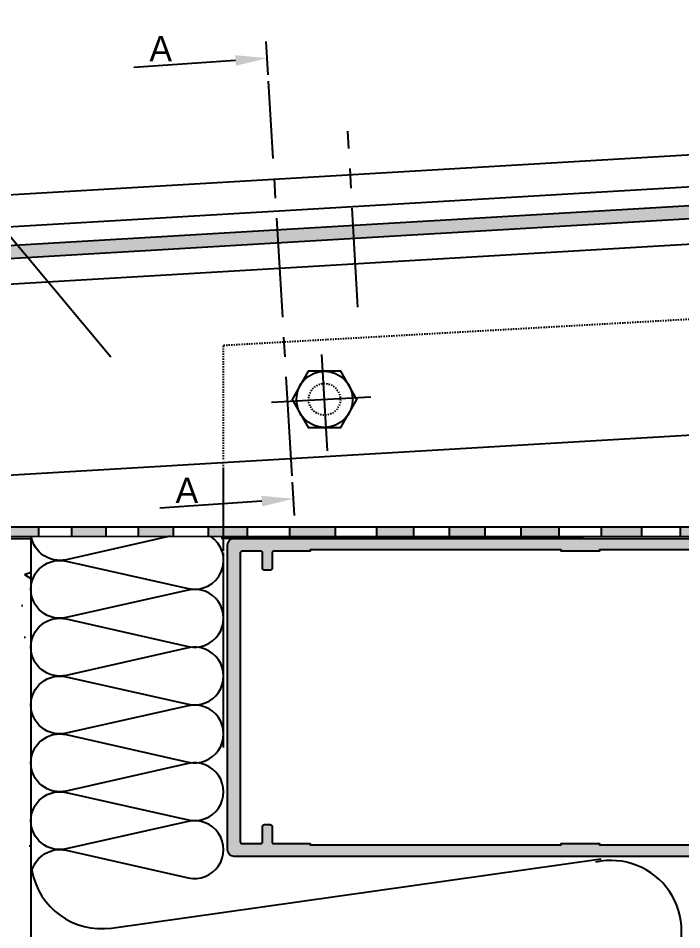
# Model space of a CAD drawing. Header units: millimetres. Extents: x -153 to 2280, y 0 to 724.
# Drawn here: x 998.4 to 1050.6, y 462.9 to 534.6 of the extents above; entities that cross this region are included whole.
import ezdxf

# ---------------------------------------------------------------- set-up
doc = ezdxf.new("R2010")
doc.units = ezdxf.units.MM
doc.header["$LTSCALE"] = 0.025
doc.header["$MEASUREMENT"] = 0
doc.linetypes.add('CENTER', pattern=[2, 1.25, -0.25, 0.25, -0.25])
doc.linetypes.add('HIDDEN', pattern=[0.375, 0.25, -0.125])
for name, color, linetype in [('ASSI', 1, 'CENTER'), ('FILL', 253, 'Continuous'), ('FINE', 7, 'Continuous'), ('GOMMA', 80, 'Continuous'), ('GROSSA', 8, 'Continuous'), ('MURO', 5, 'Continuous'), ('NASCOSTA', 7, 'HIDDEN'), ('QUOTE', 254, 'Continuous'), ('TESTO', 2, 'Continuous'), ('TRATTEGGI', 140, 'Continuous')]:
    doc.layers.add(name, color=color, linetype=linetype)
doc.styles.add('Aluk Text', font='GOTHIC.TTF')

msp = doc.modelspace()

# ---------------------------------------------------------------- hatches: boundary and pattern name
at = {"layer": 'FILL'}
h = msp.add_hatch(color=256, dxfattribs=at)
edge = h.paths.add_edge_path()
edge.add_line((938.5138111774734, 473.414890184284), (938.5138111774736, 510.2743244740782))
edge.add_arc((940.6138111774735, 510.2743244740783), 2.099999999999952, 93.21722638871228, 180.0000000000027, ccw=False)
edge.add_line((940.4959556266435, 512.3710147395058), (1109.859697732209, 522.3109224826685))
edge.add_arc((1110.000001959388, 519.8148626428738), 2.500000000000048, 1.3073986337985843e-12, 93.2172263887112, ccw=False)
edge.add_line((1112.500001959388, 519.8148626428738), (1112.500001959388, 483.1518866795187))
edge.add_arc((1112.000001959388, 483.1518866795187), 0.4999999999999716, -138.61963346287132, 3.183231456205249e-12, ccw=False)
edge.add_line((1111.624833141199, 482.8213592860115), (1107.27625070721, 487.7572664592296))
edge.add_line((1107.27625070721, 487.7572664592296), (1106.525913070832, 487.0962116722152))
edge.add_line((1106.525913070832, 487.0962116722152), (1110.874495504821, 482.1603044989971))
edge.add_arc((1112.000001959388, 483.1518866795187), 1.499999999999939, 221.3803665371274, 360.0000000000006)
edge.add_line((1113.500001959388, 483.1518866795187), (1113.500001959388, 519.8148626428737))
edge.add_arc((1110.000001959388, 519.8148626428737), 3.500000000000028, 6.979045701039888e-13, 93.21722638871061)
edge.add_line((1109.803576041338, 523.3093464185862), (940.4398339357722, 513.3694386754237))
edge.add_arc((940.6138111774735, 510.2743244740782), 3.100000000000088, 93.21722638870888, 179.9999999999979)
edge.add_line((937.5138111774734, 510.2743244740783), (937.5138111774734, 473.4148901842839))
edge.add_arc((939.0138111774733, 473.4148901842839), 1.499999999999929, 179.9999999999995, 318.6196334628723)
edge.add_line((940.1393176320403, 472.4233080037624), (944.4879000660296, 477.3592151769805))
edge.add_line((944.4879000660296, 477.3592151769805), (943.7375624296515, 478.0202699639948))
edge.add_line((943.7375624296515, 478.0202699639948), (939.3889799956626, 473.0843627907768))
edge.add_arc((939.0138111774735, 473.414890184284), 0.5000000000000947, 180.0000000000016, 318.6196334628755, ccw=False)
h = msp.add_hatch(color=256, dxfattribs=at)
h.paths.add_polyline_path([(1016.476185274623, 493.8806536719168), (1016.476185274623, 494.6277629167754), (1014.590616963035, 494.6277629167754), (1014.590616963035, 493.8803535123604)])
h.paths.add_polyline_path([(1013.402828287982, 494.6277629167755), (1013.402828287982, 493.8801644308408), (1014.590616963035, 493.8803535123604), (1014.590616963035, 494.6277629167755)])
h.paths.add_polyline_path([(1010.647395408132, 493.8797257994182), (1010.647395408132, 494.6277629167755), (1007.899442304398, 494.6277629167754), (1007.899442304398, 493.879288358685)])
h.paths.add_polyline_path([(1005.359844499514, 493.878884085583), (1005.359844499514, 494.6277629167755), (1002.653950916331, 494.6277629167755), (1002.653950916331, 493.8784533402142)])
h.paths.add_polyline_path([(1000.048336378741, 493.8780385580507), (1000.048336378741, 494.6277629167754), (997.4427436629496, 494.6277629167754), (997.4427436629496, 493.8776237793609)])
h.paths.add_polyline_path([(994.6314231752258, 493.8771762513104), (994.6314231752258, 494.6277629167754), (992.0559449514978, 494.6277629167754), (992.0559449514978, 493.8767662664818)])
h.paths.add_polyline_path([(989.4846145485922, 493.8763569419357), (989.4846145485922, 494.6277629167755), (987.0504436482494, 494.6277629167755), (987.0504436482494, 493.8759694515154)])
h.paths.add_polyline_path([(982.010630932845, 494.6277629167754), (982.010630932845, 493.8751671745893), (984.5819722466503, 493.8755765008722), (984.5819722466503, 494.6277629167755)])
h.paths.add_polyline_path([(979.5421758977063, 493.8747742265514), (979.5421758977063, 494.6277629167754), (976.936555904666, 494.6277629167755), (976.936555904666, 493.8743594435194)])
h.paths.add_polyline_path([(971.6732582093432, 494.6277629167755), (971.6732582093432, 493.8735215905009), (974.2966681431794, 493.8739392054753), (974.2966681431794, 494.6277629167754)])
h.paths.add_polyline_path([(966.0881898051134, 494.6277629167754), (966.0881898051135, 493.8726325154967), (968.8441347838763, 493.8730712284391), (968.8441347838763, 494.6277629167755)])
h.paths.add_polyline_path([(963.2834588148355, 493.8721860364141), (963.2834588148355, 494.6277629167754), (960.4477952947375, 494.6277629167754), (960.4477952947375, 493.8717346332487)])
h.paths.add_polyline_path([(957.675167221031, 494.6277629167754), (954.83922380573, 494.6277629167754), (954.83922380573, 493.8708418168391), (957.675167221031, 493.8712932645603)])
h = msp.add_hatch(color=256, dxfattribs=at)
h.paths.add_polyline_path([(1060.749423341833, 493.8877014332826), (1060.749423341833, 494.6277629167755), (1057.049641541967, 494.6277629167755), (1057.049641541967, 493.8871124729903)])
h.paths.add_polyline_path([(1050.526870045807, 494.6277629167755), (1050.526870045807, 493.8860741270514), (1053.551838614983, 493.8865556652796), (1053.551838614983, 494.6277629167755)])
h.paths.add_polyline_path([(1047.501880402092, 493.8855925854684), (1047.501880402092, 494.6277629167755), (1044.313996339955, 494.6277629167755), (1044.313996339955, 493.885085113074)])
h.paths.add_polyline_path([(1040.986520064748, 493.884555419296), (1040.986520064748, 494.6277629167755), (1038.003962988499, 494.6277629167755), (1038.003962988499, 493.884080632462)])
h.paths.add_polyline_path([(1035.170825965671, 493.8836296314843), (1035.170825965671, 494.6277629167755), (1032.364149330548, 494.6277629167755), (1032.364149330548, 493.8831828426787)])
h.paths.add_polyline_path([(1026.644922733941, 494.6277629167755), (1026.644922733941, 493.8822724113209), (1029.557497975116, 493.8827360578974), (1029.557497975116, 494.6277629167755)])
h.paths.add_polyline_path([(1019.813592855693, 494.6277629167755), (1019.813592855693, 493.8811849466381), (1023.388130018321, 493.8817539695064), (1023.388130018321, 494.6277629167755)])
h = msp.add_hatch(dxfattribs=at)
h.set_pattern_fill('AR-CONC', color=256, scale=0.1, style=0)
h.set_pattern_definition([(49.99999999999999, (928.978033131157, 396.9999998654393), (18.2184668996004, -1.593908553890309), [1.905, -20.955]), (355, (928.978033131157, 396.9999998654393), (-3.524282597566699, 19.105664288218), [1.524, -16.764]), (100.451, (930.4962331311569, 396.8671748654393), (14.69425016659592, 17.51166878202919), [1.619, -17.809]), (46.18420000000002, (928.978033131157, 402.0799998654393), (27.10790408921299, -4.204232793272715), [2.857499999999999, -31.43249999999999]), (96.63559999999998, (931.237023131157, 401.7296498654393), (23.74042344662372, 24.74255558900492), [2.428499999999997, -26.71349999999998]), (351.1840000000001, (928.978033131157, 402.0799998654393), (23.74046058139339, 24.74251178605977), [2.286, -25.146]), (21, (931.5180331311569, 400.8099998654393), (15.16148798353833, -10.22655185167625), [1.905, -20.955]), (326.0000000000001, (931.5180331311569, 400.8099998654393), (6.180202834764708, 18.41879661223193), [1.524, -16.764]), (71.4514, (932.781483131157, 399.9577898654393), (21.34164907701245, 8.192285771605745), [1.619, -17.809]), (37.50000000000001, (928.978033131157, 396.9999998654393), (0.3088603250591817, 8.455503887315311), [0, -16.5608, 0, -17.018, 0, -16.8275]), (7.499999999999999, (928.978033131157, 396.9999998654393), (6.681966251030575, 10.01805748181195), [0, -9.7028, 0, -16.1798, 0, -6.413500000000001]), (327.5, (923.313833131157, 396.9999998654393), (13.55905951668714, -0.5728743992673458), [0, -6.350000000000001, 0, -19.812, 0, -26.289]), (317.5, (920.773833131157, 396.9999998654393), (14.81291813860181, 2.542649103333302), [0, -8.255, 0, -13.1572, 0, -18.669])])
edge = h.paths.add_edge_path()
edge.add_line((999.4284474716751, 493.7150117753148), (949.9284474716751, 493.7150117753147))
edge.add_arc((949.9284474716751, 493.2150117753147), 0.5000000000000007, 90, 180)
edge.add_line((949.4284474716751, 493.2150117753147), (949.4284474716751, 491.7061764525088))
edge.add_spline(control_points=[(949.4284474716751, 491.7061764525089), (949.433450288155, 491.5901487619011), (949.430904203391, 491.4712590555704), (949.4284474716751, 491.3524032256703)], knot_values=[2.406528384557368, 2.406528384557368, 2.406528384557368, 2.406528384557403, 2.760301611395931, 2.760301611395931, 2.760301611395931, 2.760301611396001], degree=3, periodic=0)
edge.add_line((949.4332280797837, 491.4056915896195), (949.4294138616355, 491.4056915896195))
edge.add_spline(control_points=[(949.3892977870458, 488.8656309091842), (949.398477953665, 489.6930878841982), (949.4112814819316, 490.5219185846948), (949.4284474716751, 491.3524032256703)], knot_values=[2.760301611395931, 2.760301611395931, 2.760301611395931, 2.760301611395931, 5.232231103828956, 5.232231103829026, 5.232231103829026, 5.232231103829026], degree=3, periodic=0)
edge.add_line((949.4284474716751, 491.35240322567), (949.4284474716751, 414.3794504227841))
edge.add_line((949.4284474716751, 414.3794504227841), (1000.606636198114, 414.3794504227841))
edge.add_arc((1001.702772895379, 412.3867034559529), 2.274325423703999, 89.9999999999975, 118.81357209898101, ccw=False)
edge.add_arc((1001.702772895379, 416.935354303361), 2.274325423704022, 180.0000000000021, 269.9999999999993, ccw=False)
edge.add_arc((1001.702772895379, 416.9353543033606), 2.274325423703999, 89.99999999999972, 179.9999999999934, ccw=False)
edge.add_arc((1001.702772895379, 421.4840051507686), 2.274325423704022, 180.0000000000021, 270, ccw=False)
edge.add_arc((1001.702772895379, 421.4840051507683), 2.274325423703999, 89.99999999999932, 179.9999999999951, ccw=False)
edge.add_arc((1001.702772895379, 426.0326559981763), 2.274325423704022, 180.0000000000021, 270, ccw=False)
edge.add_arc((1001.702772895379, 426.0326559981761), 2.274325423703999, 89.99999999999932, 179.9999999999951, ccw=False)
edge.add_arc((1001.702772895379, 430.5813068455841), 2.274325423704022, 180.0000000000021, 270, ccw=False)
edge.add_arc((1001.702772895379, 430.5813068455838), 2.274325423703999, 89.99999999999932, 179.9999999999934, ccw=False)
edge.add_arc((1001.702772895379, 435.1299576929918), 2.274325423704022, 180.000000000002, 270, ccw=False)
edge.add_arc((1001.702772895379, 435.1299576929914), 2.274325423703999, 89.99999999999932, 179.9999999999934, ccw=False)
edge.add_arc((1001.702772895379, 439.6786085403995), 2.274325423704022, 179.9999999999998, 270, ccw=False)
edge.add_line((999.4284474716751, 439.6786085403995), (999.4284474716751, 493.7150117753148))
h = msp.add_hatch(color=256, dxfattribs=at)
edge = h.paths.add_edge_path()
edge.add_arc((1076.7481619285, 483.8103075676798), 0.1548696487026569, 1.8557980822254763, 88.2641758462405, ccw=False)
edge.add_line((1076.902950347563, 483.8153228855468), (1076.902950347563, 483.2274549199033))
edge.add_arc((1076.752950347563, 483.2274549199033), 0.150000000000162, 315.0000000000269, 359.99999999998914, ccw=False)
edge.add_line((1076.859016364741, 483.1213889027253), (1076.596884330385, 482.8592568683693))
edge.add_arc((1076.474825347563, 482.9813158511913), 0.1726174689163757, 185.3160638226741, 315.0000000000075, ccw=False)
edge.add_line((1076.302950347563, 482.9653228855473), (1076.302950347563, 483.2153228855473))
edge.add_arc((1076.152950347563, 483.2153228855474), 0.1499999999999879, 359.9999999999783, 449.999999999996)
edge.add_line((1076.152950347563, 483.3653228855474), (1075.66850569751, 483.3653228855474))
edge.add_arc((1075.66850569751, 483.2153228855473), 0.1500000000000057, 90.00000000000813, 150.0000000000178)
edge.add_line((1075.538601886942, 483.2903228855473), (1074.932384104293, 482.2403228855474))
edge.add_line((1074.932384104293, 482.2403228855474), (1074.802480293725, 482.1653228855474))
edge.add_line((1074.802480293725, 482.1653228855474), (1074.755025665779, 482.1653228855474))
edge.add_line((1074.755025665779, 482.1653228855474), (1074.605025665779, 482.3153228855474))
edge.add_line((1074.605025665779, 482.3153228855474), (1074.455025665779, 482.1653228855474))
edge.add_line((1074.455025665779, 482.1653228855474), (1073.957950347563, 482.1653228855474))
edge.add_line((1073.957950347563, 482.1653228855474), (1073.807950347563, 482.3153228855474))
edge.add_line((1073.807950347563, 482.3153228855474), (1073.657950347563, 482.1653228855474))
edge.add_line((1073.657950347563, 482.1653228855474), (1073.162950347563, 482.1653228855474))
edge.add_line((1073.162950347563, 482.1653228855474), (1073.012950347563, 482.3153228855474))
edge.add_line((1073.012950347563, 482.3153228855474), (1072.862950347563, 482.1653228855474))
edge.add_line((1072.862950347563, 482.1653228855474), (1072.367950347563, 482.1653228855474))
edge.add_line((1072.367950347563, 482.1653228855474), (1072.217950347563, 482.3153228855473))
edge.add_line((1072.217950347563, 482.3153228855473), (1072.067950347563, 482.1653228855474))
edge.add_line((1072.067950347563, 482.1653228855474), (1071.572950347563, 482.1653228855474))
edge.add_line((1071.572950347563, 482.1653228855474), (1071.422950347563, 482.3153228855474))
edge.add_line((1071.422950347563, 482.3153228855474), (1071.272950347563, 482.1653228855474))
edge.add_line((1071.272950347563, 482.1653228855474), (1070.777950347563, 482.1653228855474))
edge.add_line((1070.777950347563, 482.1653228855474), (1070.627950347563, 482.3153228855474))
edge.add_line((1070.627950347563, 482.3153228855474), (1070.477950347563, 482.1653228855474))
edge.add_line((1070.477950347563, 482.1653228855474), (1069.982950347563, 482.1653228855474))
edge.add_line((1069.982950347563, 482.1653228855474), (1069.832950347563, 482.3153228855473))
edge.add_line((1069.832950347563, 482.3153228855473), (1069.682950347563, 482.1653228855474))
edge.add_line((1069.682950347563, 482.1653228855474), (1069.187950347563, 482.1653228855474))
edge.add_line((1069.187950347563, 482.1653228855474), (1069.037950347563, 482.3153228855474))
edge.add_line((1069.037950347563, 482.3153228855474), (1068.887328127098, 482.1647006650821))
edge.add_arc((1068.8532450093, 481.2150117753147), 0.9503002926792825, 87.94461000808217, 272.0553899919109)
edge.add_line((1068.887328127098, 480.2653228855474), (1069.285450347563, 480.2653228855473))
edge.add_line((1069.285450347563, 480.2653228855473), (1069.435450347563, 480.1153228855474))
edge.add_line((1069.435450347563, 480.1153228855474), (1069.585450347563, 480.2653228855473))
edge.add_line((1069.585450347563, 480.2653228855473), (1070.080450347563, 480.2653228855473))
edge.add_line((1070.080450347563, 480.2653228855473), (1070.230450347563, 480.1153228855474))
edge.add_line((1070.230450347563, 480.1153228855474), (1070.380450347563, 480.2653228855473))
edge.add_line((1070.380450347563, 480.2653228855473), (1070.875450347563, 480.2653228855473))
edge.add_line((1070.875450347563, 480.2653228855473), (1071.025450347563, 480.1153228855474))
edge.add_line((1071.025450347563, 480.1153228855474), (1071.175450347563, 480.2653228855473))
edge.add_line((1071.175450347563, 480.2653228855473), (1071.670450347563, 480.2653228855473))
edge.add_line((1071.670450347563, 480.2653228855473), (1071.820450347563, 480.1153228855474))
edge.add_line((1071.820450347563, 480.1153228855474), (1071.970450347563, 480.2653228855473))
edge.add_line((1071.970450347563, 480.2653228855473), (1072.465450347563, 480.2653228855473))
edge.add_line((1072.465450347563, 480.2653228855473), (1072.615450347563, 480.1153228855473))
edge.add_line((1072.615450347563, 480.1153228855473), (1072.765450347563, 480.2653228855473))
edge.add_line((1072.765450347563, 480.2653228855473), (1073.260450347563, 480.2653228855473))
edge.add_line((1073.260450347563, 480.2653228855473), (1073.410450347563, 480.1153228855474))
edge.add_line((1073.410450347563, 480.1153228855474), (1073.560450347563, 480.2653228855473))
edge.add_line((1073.560450347563, 480.2653228855473), (1074.055450347563, 480.2653228855473))
edge.add_line((1074.055450347563, 480.2653228855473), (1074.205450347563, 480.1153228855473))
edge.add_line((1074.205450347563, 480.1153228855473), (1074.355450347563, 480.2653228855473))
edge.add_line((1074.355450347563, 480.2653228855473), (1074.802480293725, 480.2653228855473))
edge.add_arc((1074.802480293725, 480.1153228855473), 0.1500000000000057, 30.000000000030695, 90.00000000001359, ccw=False)
edge.add_line((1074.932384104293, 480.1903228855474), (1075.538601886942, 479.1403228855473))
edge.add_arc((1075.66850569751, 479.2153228855473), 0.1499999999998668, 209.9999999999993, 270.0000000000448)
edge.add_line((1075.66850569751, 479.0653228855474), (1076.152950347563, 479.0653228855474))
edge.add_arc((1076.152950347563, 479.2153228855474), 0.1500000000000057, 270.0000000000109, 360.0000000000109)
edge.add_line((1076.302950347563, 479.2153228855474), (1076.302950347563, 479.4653228855474))
edge.add_arc((1076.475305336615, 479.4479997568823), 0.1732233616980202, 45.42337010285729, 174.2605660744402, ccw=False)
edge.add_line((1076.596884330385, 479.5713889027254), (1076.859016364741, 479.3092568683695))
edge.add_arc((1076.752950347563, 479.2031908511914), 0.1500000000001253, 2.1714186004828662e-11, 44.99999999997408, ccw=False)
edge.add_line((1076.902950347563, 479.2031908511915), (1076.902950347563, 478.6153228855474))
edge.add_arc((1076.752638926272, 478.615322885559), 0.1503114212912031, 270.1165613831411, 359.99999999556894, ccw=False)
edge.add_line((1076.752944716598, 478.4650117753148), (1074.551256880134, 478.4650117753149))
edge.add_arc((1074.551256880134, 478.6150117753149), 0.1499999999999773, 180, 270.00000000000273, ccw=False)
edge.add_arc((1074.251256880134, 478.6150117753148), 0.1500000000000341, 2.171258662545267e-11, 90.0000000000217)
edge.add_line((1074.251256880134, 478.7650117753149), (1072.851256880134, 478.7650117753149))
edge.add_arc((1072.851256880134, 478.6150117753149), 0.1499999999999773, 90, 180)
edge.add_arc((1072.551256880134, 478.6150117753149), 0.1499999999999702, -90.00000000000267, 0, ccw=False)
edge.add_line((1072.551256880134, 478.4650117753149), (1071.151256880134, 478.4650117753149))
edge.add_arc((1071.151256880134, 478.6150117753149), 0.1499999999999773, 180, 269.99999999999727, ccw=False)
edge.add_arc((1070.851256880134, 478.6150117753149), 0.1499999999999773, 0, 90)
edge.add_line((1070.851256880134, 478.7650117753149), (1069.452944716621, 478.7650117753149))
edge.add_arc((1069.452944716621, 478.6150117753149), 0.1499999999999773, 90, 180)
edge.add_arc((1069.152944716621, 478.6150117753149), 0.1499999999999844, -89.99999999999733, 0, ccw=False)
edge.add_line((1069.152944716621, 478.4650117753149), (1068.052944716621, 478.4650117753149))
edge.add_arc((1068.052944716621, 478.3150117753149), 0.1499999999999773, 89.99999999999865, 180)
edge.add_line((1067.902944716621, 478.3150117753149), (1067.902944716621, 474.6150117753148))
edge.add_arc((1068.052944716621, 474.6150117753148), 0.1499999999999702, 180, 270.0000000000027)
edge.add_line((1068.052944716621, 474.4650117753148), (1069.152944716621, 474.4650117753148))
edge.add_arc((1069.152944716621, 474.6150117753148), 0.1500000000000057, 270.0000000000081, 359.9999999999891)
edge.add_line((1069.302944716621, 474.6150117753148), (1069.302944716621, 475.0650117753148))
edge.add_arc((1069.452944716621, 475.0650117753148), 0.1499999999999844, 90.00000000000279, 180, ccw=False)
edge.add_line((1069.452944716621, 475.2150117753148), (1069.752944716621, 475.2150117753149))
edge.add_arc((1069.752944716621, 475.0650117753149), 0.1500000000000057, -3.26281224261038e-11, 89.99999999998653, ccw=False)
edge.add_line((1069.902944716621, 475.0650117753148), (1069.902944716621, 473.3771438096708))
edge.add_arc((1069.752944716621, 473.3771438096708), 0.1500000000000838, 314.9999999999827, 359.9999999999783, ccw=False)
edge.add_line((1069.859010733799, 473.2710777924927), (1069.596878699443, 473.0089457581369))
edge.add_arc((1069.490812682265, 473.1150117753147), 0.1499999999999495, 270.00000000003934, 315.0000000000355, ccw=False)
edge.add_line((1069.490812682265, 472.9650117753148), (1069.452944716621, 472.9650117753148))
edge.add_arc((1069.452944716621, 473.1150117753148), 0.1499999999999773, 180, 270.00000000000273, ccw=False)
edge.add_line((1069.302944716621, 473.1150117753148), (1069.302944716621, 473.5650117753148))
edge.add_arc((1069.152944716621, 473.5650117753148), 0.1500000000000412, 2.171258662545164e-11, 90.00000000001899)
edge.add_line((1069.152944716621, 473.7150117753148), (1068.052944716621, 473.7150117753149))
edge.add_arc((1068.052944716621, 473.5650117753149), 0.1500000000000341, 90.00000000001629, 180.0000000000217)
edge.add_line((1067.902944716621, 473.5650117753148), (1067.902944716621, 471.739224578434))
edge.add_line((1067.902944716621, 471.739224578434), (1067.752944716621, 471.5900117753148))
edge.add_line((1067.752944716621, 471.5900117753148), (1067.902944716621, 471.4407989721957))
edge.add_line((1067.902944716621, 471.4407989721957), (1067.902944716621, 469.6150117753148))
edge.add_arc((1068.052944716621, 469.6150117753148), 0.1499999999999631, 180, 270.0000000000054)
edge.add_line((1068.052944716621, 469.4650117753148), (1069.152944716621, 469.4650117753148))
edge.add_arc((1069.152944716621, 469.6150117753148), 0.1500000000000341, 269.9999999999729, 359.9999999999783)
edge.add_line((1069.302944716621, 469.6150117753148), (1069.302944716621, 470.0650117753148))
edge.add_arc((1069.452944716621, 470.0650117753148), 0.1500000000000412, 89.99999999998101, 179.9999999999783, ccw=False)
edge.add_line((1069.452944716621, 470.2150117753148), (1069.490812682265, 470.2150117753148))
edge.add_arc((1069.490812682265, 470.0650117753149), 0.1499999999999204, 44.9999999999597, 89.9999999999647, ccw=False)
edge.add_line((1069.596878699443, 470.1710777924927), (1069.859010733799, 469.9089457581368))
edge.add_arc((1069.752944716621, 469.8028797409588), 0.1500000000000952, 2.1714186004828662e-11, 45.000000000016314, ccw=False)
edge.add_line((1069.902944716621, 469.8028797409588), (1069.902944716621, 468.8650117753148))
edge.add_arc((1069.752944716621, 468.8650117753148), 0.1499999999999702, -90.00000000000267, 0, ccw=False)
edge.add_line((1069.752944716621, 468.7150117753148), (1015.402944716621, 468.7150117753148))
edge.add_arc((1015.402944716621, 469.2150117753148), 0.5, 180, 270, ccw=False)
edge.add_line((1014.902944716621, 469.2150117753148), (1014.902944716621, 493.2150117753148))
edge.add_arc((1015.402944716621, 493.2150117753148), 0.5, 90, 180, ccw=False)
edge.add_line((1015.402944716621, 493.7150117753148), (1069.752944716621, 493.7150117753148))
edge.add_arc((1069.752944716621, 493.5650117753148), 0.1499999999999773, 0, 90.00000000000279, ccw=False)
edge.add_line((1069.902944716621, 493.5650117753148), (1069.902944716621, 492.6271438096708))
edge.add_arc((1069.752944716621, 492.6271438096707), 0.149999999999892, -44.999999999984595, 1.0913936421275139e-11, ccw=False)
edge.add_line((1069.859010733799, 492.5210777924929), (1069.596878699443, 492.2589457581369))
edge.add_arc((1069.490812682265, 492.3650117753147), 0.1499999999999218, 270.00000000003524, 315.0000000000403, ccw=False)
edge.add_line((1069.490812682265, 492.2150117753148), (1069.452944716621, 492.2150117753148))
edge.add_arc((1069.452944716621, 492.3650117753148), 0.1499999999999773, 180, 270.0000000000054, ccw=False)
edge.add_line((1069.302944716621, 492.3650117753148), (1069.302944716621, 492.8150117753148))
edge.add_arc((1069.152944716621, 492.8150117753148), 0.150000000000027, 2.17125866254537e-11, 90.00000000002443)
edge.add_line((1069.152944716621, 492.9650117753148), (1068.052944716621, 492.9650117753148))
edge.add_arc((1068.052944716621, 492.8150117753148), 0.1499999999999773, 89.99999999999457, 180)
edge.add_line((1067.902944716621, 492.8150117753148), (1067.902944716621, 490.989224578434))
edge.add_line((1067.902944716621, 490.989224578434), (1067.752944716621, 490.8400117753148))
edge.add_line((1067.752944716621, 490.8400117753148), (1067.902944716621, 490.6907989721956))
edge.add_line((1067.902944716621, 490.6907989721956), (1067.902944716621, 488.8650117753148))
edge.add_arc((1068.052944716621, 488.8650117753148), 0.1499999999999631, 180, 270.0000000000054)
edge.add_line((1068.052944716621, 488.7150117753148), (1069.152944716621, 488.7150117753149))
edge.add_arc((1069.152944716621, 488.8650117753149), 0.1500000000000341, 269.999999999981, 359.9999999999783)
edge.add_line((1069.302944716621, 488.8650117753149), (1069.302944716621, 489.3150117753148))
edge.add_arc((1069.452944716621, 489.3150117753148), 0.1499999999999631, 89.9999999999946, 180, ccw=False)
edge.add_line((1069.452944716621, 489.4650117753148), (1069.490812682265, 489.4650117753148))
edge.add_arc((1069.490812682265, 489.3150117753149), 0.149999999999892, 45.000000000017224, 90.00000000001359, ccw=False)
edge.add_line((1069.596878699443, 489.4210777924928), (1069.859010733799, 489.158945758137))
edge.add_arc((1069.752944716621, 489.052879740959), 0.1499999999999897, -4.3428372009657323e-11, 44.99999999996447, ccw=False)
edge.add_line((1069.902944716621, 489.0528797409589), (1069.902944716621, 487.3650117753148))
edge.add_arc((1069.752944716621, 487.3650117753148), 0.1499999999999702, -90.00000000000267, 0, ccw=False)
edge.add_line((1069.752944716621, 487.2150117753148), (1069.452944716621, 487.2150117753149))
edge.add_arc((1069.452944716621, 487.3650117753148), 0.1499999999999204, 180.0000000000217, 270.00000000002166, ccw=False)
edge.add_line((1069.302944716621, 487.3650117753148), (1069.302944716621, 487.8150117753149))
edge.add_arc((1069.152944716621, 487.8150117753149), 0.1499999999999702, 0, 90.00000000000271)
edge.add_line((1069.152944716621, 487.9650117753149), (1068.052944716621, 487.9650117753149))
edge.add_arc((1068.052944716621, 487.8150117753149), 0.1499999999999773, 89.99999999999729, 180)
edge.add_line((1067.902944716621, 487.8150117753149), (1067.902944716621, 484.1150117753148))
edge.add_arc((1068.052944716621, 484.1150117753148), 0.1499999999999808, 180, 269.9999999999987)
edge.add_line((1068.052944716621, 483.9650117753148), (1069.152944716621, 483.9650117753147))
edge.add_arc((1069.152944716621, 483.8150117753147), 0.1499999999999773, 0, 90.00000000000279, ccw=False)
edge.add_arc((1069.452944716621, 483.8150117753147), 0.1499999999999773, 180, 270)
edge.add_line((1069.452944716621, 483.6650117753147), (1070.851256880134, 483.6650117753147))
edge.add_arc((1070.851256880134, 483.8150117753147), 0.1499999999999773, 270.0000000000027, 360)
edge.add_arc((1071.151256880134, 483.8150117753147), 0.1499999999999773, 90, 180, ccw=False)
edge.add_line((1071.151256880134, 483.9650117753147), (1072.551256880134, 483.9650117753147))
edge.add_arc((1072.551256880134, 483.8150117753147), 0.1499999999999773, 0, 90.00000000000279, ccw=False)
edge.add_arc((1072.851256880134, 483.8150117753147), 0.1499999999999773, 180, 270)
edge.add_line((1072.851256880134, 483.6650117753147), (1074.251256880134, 483.6650117753147))
edge.add_arc((1074.251256880134, 483.8150117753148), 0.1500000000000341, 269.999999999981, 359.9999999999783)
edge.add_arc((1074.551256880134, 483.8150117753147), 0.1499999999999702, 89.99999999999733, 180, ccw=False)
edge.add_line((1074.551256880134, 483.9650117753147), (1076.752853117934, 483.9650117753147))
edge.add_line((1076.752853117935, 483.9650117753147), (1076.752853117936, 483.9651061491687))
edge = h.paths.add_edge_path(flags=16)
edge.add_line((1016.052944716621, 469.7150117753148), (1017.502944716621, 469.7150117753148))
edge.add_arc((1017.502944716621, 469.8650117753148), 0.1499999999999773, 270.0000000000054, 360)
edge.add_line((1017.652944716621, 469.8650117753148), (1017.652944716621, 471.0650117753148))
edge.add_arc((1017.802944716621, 471.0650117753148), 0.1500000000000199, 89.9999999999946, 180, ccw=False)
edge.add_line((1017.802944716621, 471.2150117753148), (1018.252944716621, 471.2150117753148))
edge.add_arc((1018.252944716621, 471.0650117753148), 0.1500000000000341, 0, 90.0000000000054, ccw=False)
edge.add_line((1018.402944716621, 471.0650117753148), (1018.402944716621, 469.8650117753148))
edge.add_arc((1018.552944716621, 469.8650117753148), 0.1500000000000341, 180, 270)
edge.add_line((1018.552944716621, 469.7150117753148), (1021.402944716621, 469.7150117753148))
edge.add_line((1021.402944716621, 469.7150117753148), (1021.402944716621, 469.6150117753148))
edge.add_line((1021.402944716621, 469.6150117753148), (1041.152944716621, 469.6150117753148))
edge.add_line((1041.152944716621, 469.6150117753148), (1041.152944716621, 469.7150117753148))
edge.add_line((1041.152944716621, 469.7150117753148), (1044.152944716621, 469.7150117753147))
edge.add_line((1044.152944716621, 469.7150117753147), (1044.152944716621, 469.6150117753148))
edge.add_line((1044.152944716621, 469.6150117753148), (1063.902944716621, 469.6150117753148))
edge.add_line((1063.902944716621, 469.6150117753148), (1063.902944716621, 469.7150117753148))
edge.add_line((1063.902944716621, 469.7150117753148), (1066.752944716621, 469.7150117753148))
edge.add_arc((1066.752944716621, 469.8650117753148), 0.1499999999999773, 270, 360)
edge.add_line((1066.902944716621, 469.8650117753148), (1066.902944716621, 492.5650117753148))
edge.add_arc((1066.752944716621, 492.5650117753148), 0.1500000000000057, 1.085629331272839e-11, 90.00000000001086)
edge.add_line((1066.752944716621, 492.7150117753148), (1063.902944716621, 492.7150117753148))
edge.add_line((1063.902944716621, 492.7150117753148), (1063.902944716621, 492.8150117753148))
edge.add_line((1063.902944716621, 492.8150117753148), (1044.152944716621, 492.8150117753148))
edge.add_line((1044.152944716621, 492.8150117753148), (1044.152944716621, 492.7150117753148))
edge.add_line((1044.152944716621, 492.7150117753148), (1041.152944716621, 492.7150117753148))
edge.add_line((1041.152944716621, 492.7150117753148), (1041.152944716621, 492.8150117753148))
edge.add_line((1041.152944716621, 492.8150117753148), (1021.402944716621, 492.8150117753148))
edge.add_line((1021.402944716621, 492.8150117753148), (1021.402944716621, 492.7150117753148))
edge.add_line((1021.402944716621, 492.7150117753148), (1018.552944716621, 492.7150117753148))
edge.add_arc((1018.552944716621, 492.5650117753148), 0.1500000000000057, 89.99999999998914, 179.9999999999891)
edge.add_line((1018.402944716621, 492.5650117753148), (1018.402944716621, 491.3650117753148))
edge.add_arc((1018.252944716621, 491.3650117753147), 0.1499999999999915, -89.99999999999471, 1.0913936421275139e-11, ccw=False)
edge.add_line((1018.252944716621, 491.2150117753147), (1017.802944716621, 491.2150117753148))
edge.add_arc((1017.802944716621, 491.3650117753148), 0.1499999999999773, 180, 270.0000000000054, ccw=False)
edge.add_line((1017.652944716621, 491.3650117753148), (1017.652944716621, 492.5650117753148))
edge.add_arc((1017.502944716621, 492.5650117753147), 0.149999999999995, 1.085629331272916e-11, 90.00000000000408)
edge.add_line((1017.502944716621, 492.7150117753147), (1016.052944716621, 492.7150117753148))
edge.add_arc((1016.052944716621, 492.5650117753148), 0.1500000000000057, 90.00000000000676, 180.0000000000109)
edge.add_line((1015.902944716621, 492.5650117753148), (1015.902944716621, 469.8650117753148))
edge.add_arc((1016.052944716621, 469.8650117753148), 0.1500000000000092, 179.9999999999891, 269.9999999999878)

# ---------------------------------------------------------------- linework, layer by layer
at = {"layer": 'ASSI', "ltscale": 250}
for p, q in [((1019.981534023213, 498.6326841846753), (1018.135563417962, 529.6802036858749)), ((1025.15607271067, 511.8940666258856), (1024.37788800459, 525.7382367685104)), ((1022.757702552589, 500.6116329682031), (1022.332681676181, 508.1728986692544)), ((1018.362521574277, 504.4172728933339), (1026.435209764492, 504.8710409720167))]:
    msp.add_line(p, q, dxfattribs=at)
at = {"layer": 'FINE', "color": 4}
for p, q in [((940.2610364660461, 517.3657026271761), (1109.579089277853, 527.3030421622577)), ((940.4013406932247, 514.8696427873815), (1109.719393505031, 524.806982322463))]:
    msp.add_line(p, q, dxfattribs=at)
at = {"layer": 'FINE'}
for p, q in [((1014.590616963035, 492.741228959584), (1014.590616963035, 499.1973603120141)), ((1000.048336378741, 493.8780385580507), (1000.048336378741, 494.6277629167755)), ((1002.653950916331, 493.8784533402142), (1002.653950916331, 494.6277629167755)), ((1005.359844499514, 493.8788840855829), (1005.359844499514, 494.6277629167755)), ((1007.899442304398, 493.879288358685), (1007.899442304398, 494.6277629167755)), ((1010.647395408132, 493.8797257994182), (1010.647395408132, 494.6277629167755)), ((1013.402828287982, 493.8801644308408), (1013.402828287982, 494.6277629167755)), ((1016.476185274623, 493.8806536719169), (1016.476185274623, 494.6277629167755)), ((1019.813592855693, 493.8811849466381), (1019.813592855693, 494.6277629167755)), ((1023.388130018321, 493.8817539695064), (1023.388130018321, 494.6277629167755)), ((1026.644922733941, 493.8822724113209), (1026.644922733941, 494.6277629167755)), ((1029.557497975116, 493.8827360578974), (1029.557497975116, 494.6277629167755)), ((1032.364149330548, 493.8831828426787), (1032.364149330548, 494.6277629167755)), ((1035.170825965671, 493.8836296314843), (1035.170825965671, 494.6277629167755)), ((1038.003962988499, 493.884080632462), (1038.003962988499, 494.6277629167755)), ((1040.986520064748, 493.884555419296), (1040.986520064748, 494.6277629167755)), ((1044.313996339955, 493.885085113074), (1044.313996339955, 494.6277629167755)), ((1047.501880402092, 493.8855925854685), (1047.501880402092, 494.6277629167755)), ((1050.526870045807, 493.8860741270515), (1050.526870045807, 494.6277629167755)), ((1042.899767214708, 493.7150117753147), (1014.401834236674, 493.7150117753147))]:
    msp.add_line(p, q, dxfattribs=at)
msp.add_lwpolyline([(1021.255616963035, 506.8599274896795), (1019.980616963035, 504.6515627100292), (1021.255616963035, 502.4431979303789), (1023.805616963035, 502.4431979303789), (1025.080616963035, 504.6515627100292), (1023.805616963035, 506.8599274896795)], close=True, dxfattribs=at)
msp.add_circle((1022.530616963035, 504.6515627100292), 2.208364779650301, dxfattribs=at)
at = {"layer": 'GOMMA'}
for p, q in [((949.5840333238957, 493.8700052543904), (1060.807028166306, 493.8877106032704)), ((1014.590616963035, 477.2691644722536), (1014.590616963035, 492.5929172136265))]:
    msp.add_line(p, q, dxfattribs=at)
msp.add_lwpolyline([(949.4284447266334, 476.762353612204), (948.6741307507913, 476.762353612204), (948.6741307507912, 491.4056915896195, 0.09467968577266773), (948.453820366576, 492.5706733884648, -3.150721003890402), (948.453820366576, 492.5706733884647, 9.809804004376796), (948.453820366576, 492.5706733884647, 77.18942573060959), (948.453820366576, 492.5706733884647, -80.76833511327496), (948.453820366576, 492.5706733884647), (948.3094610079436, 493.2069798729058, -0.262314284010283), (948.9928598688017, 494.3843425172784, 1), (948.9928598688017, 494.3843425172784, -1), (948.9928598688017, 494.3843425172784, 0.005228783772467673), (948.9928598688017, 494.3843425172784), (949.4596788584499, 494.6277629167755), (1061.106839213073, 494.6277629167755)], format="xyb", dxfattribs=at)
at = {"layer": 'GROSSA', "color": 4}
for p, q in [((1018.105887674786, 530.1793222592289), (1017.950948802822, 532.7852508883773)), ((1020.166148638352, 495.5276369821729), (1020.011209766388, 498.1335656113212))]:
    msp.add_line(p, q, dxfattribs=at)
at = {"layer": 'GROSSA'}
for p, q in [((940.653888302146, 510.3767350757511), (1107.798836812724, 520.1919238055109)), ((941.4878330265201, 495.3998661567439), (1108.664314945559, 505.2169066107593))]:
    msp.add_line(p, q, dxfattribs=at)
msp.add_lwpolyline([(938.5138111774734, 473.414890184284), (938.5138111774736, 510.2743244740782, -0.3978612673112145), (940.4959556266435, 512.3710147395058), (1109.859697732209, 522.3109224826685, -0.4307571479156901), (1112.500001959388, 519.8148626428738), (1112.500001959388, 483.1518866795187, -0.6912691281709786), (1111.624833141199, 482.8213592860115), (1107.27625070721, 487.7572664592296), (1106.525913070832, 487.0962116722152), (1110.874495504821, 482.1603044989971, 0.6912691281709745), (1113.500001959388, 483.1518866795187), (1113.500001959388, 519.8148626428737, 0.4307571479156895), (1109.803576041338, 523.3093464185862), (940.4398339357722, 513.3694386754237, 0.3978612673112076), (937.5138111774734, 510.2743244740783), (937.5138111774734, 473.4148901842839, 0.6912691281709745), (940.1393176320403, 472.4233080037624), (944.4879000660296, 477.3592151769805), (943.7375624296515, 478.0202699639948), (939.3889799956626, 473.0843627907768, -0.6912691281709789)], format="xyb", close=True, dxfattribs=at)
for points in [[(1069.752944716621, 468.7150117753148), (1015.402944716621, 468.7150117753148, -0.414213562373095), (1014.902944716621, 469.2150117753148), (1014.902944716621, 493.2150117753148, -0.414213562373095), (1015.402944716621, 493.7150117753148), (1069.752944716621, 493.7150117753148, -0.4142135623731228)], [(1063.902944716621, 492.8150117753148), (1044.152944716621, 492.8150117753148), (1044.152944716621, 492.7150117753148), (1041.152944716621, 492.7150117753148), (1041.152944716621, 492.8150117753148), (1021.402944716621, 492.8150117753148), (1021.402944716621, 492.7150117753148), (1018.552944716621, 492.7150117753148, 0.414213562373095), (1018.402944716621, 492.5650117753148), (1018.402944716621, 491.3650117753148, -0.4142135623731505), (1018.252944716621, 491.2150117753147), (1017.802944716621, 491.2150117753148, -0.4142135623731504), (1017.652944716621, 491.3650117753148), (1017.652944716621, 492.5650117753148, 0.4142135623730811), (1017.502944716621, 492.7150117753147), (1016.052944716621, 492.7150117753148, 0.4142135623731365), (1015.902944716621, 492.5650117753148), (1015.902944716621, 469.8650117753148, 0.4142135623730813), (1016.052944716621, 469.7150117753148), (1017.502944716621, 469.7150117753148, 0.4142135623730396), (1017.652944716621, 469.8650117753148), (1017.652944716621, 471.0650117753148, -0.4142135623731504), (1017.802944716621, 471.2150117753148), (1018.252944716621, 471.2150117753148, -0.4142135623731505), (1018.402944716621, 471.0650117753148), (1018.402944716621, 469.8650117753148, 0.414213562373095), (1018.552944716621, 469.7150117753148), (1021.402944716621, 469.7150117753148), (1021.402944716621, 469.6150117753148), (1041.152944716621, 469.6150117753148), (1041.152944716621, 469.7150117753148), (1044.152944716621, 469.7150117753147), (1044.152944716621, 469.6150117753148), (1063.902944716621, 469.6150117753148)]]:
    msp.add_lwpolyline(points, format="xyb", dxfattribs=at)
at = {"layer": 'MURO'}
msp.add_lwpolyline([(949.4284474716751, 414.3794504227841), (949.4284474716751, 493.2150117753147, -0.4142135623730944), (949.9284474716751, 493.7150117753147), (999.4284474716751, 493.7150117753148), (999.4284474716751, 414.3794504227841)], format="xyb", dxfattribs=at)
at = {"layer": 'NASCOSTA'}
for p, q in [((1014.590616963035, 508.905131424676), (1066.902944716621, 511.8456221133843)), ((1014.590616963035, 499.95749860599), (1014.590616963035, 508.905131424676)), ((1014.590616963035, 499.1973603120141), (1014.590616963035, 499.667765246389))]:
    msp.add_line(p, q, dxfattribs=at)
msp.add_circle((1022.530616963035, 504.6515627100292), 1.245714960572741, dxfattribs=at)
at = {"layer": 'QUOTE'}
for p, q in [((1005.729973283072, 507.9755177019711), (983.3940543133851, 534.6197743136138)), ((1015.535149332117, 531.2989558372988), (1007.521936329993, 530.7456115670318)), ((1017.595410295683, 496.6472705602427), (1009.582197293559, 496.0939262899757))]:
    msp.add_line(p, q, dxfattribs=at)
for points in [[(1015.504594209367, 531.71450065508), (1015.565704454868, 530.8834110195177), (1018.028418238805, 531.4822865738031)], [(1017.564855172932, 497.0628153780239), (1017.625965418434, 496.2317257424616), (1020.08867920237, 496.830601296747)]]:
    msp.add_solid(points, dxfattribs=at)
at = {"layer": 'TRATTEGGI'}
msp.add_line((1005.76220593093, 463.0781759736037), (1044.289090453796, 468.5247961363689), dxfattribs=at)
for points in [[(999.4284474716751, 489.7137678618847, -0.4806248474865698), (1002.202015061558, 491.9326219337909), (1011.817049373152, 489.7692392136823, 0.834086109762502), (1013.566815999409, 493.8877629167754, 0.834086109762502)], [(1010.398451858844, 493.8877629167754), (1002.202015061558, 492.0435646373862, -0.4306611912897577), (999.4595187479317, 493.8877629167754, -0.4306611912897577)], [(999.4284474716751, 485.1651170144769, -0.4806248474865699), (1002.202015061558, 487.3839710863832), (1011.817049373152, 485.2205883662745, 1.25), (1011.817049373152, 489.658296510087), (1002.202015061558, 487.4949137899784, -0.4806248474865698), (999.4284474716751, 489.7137678618847)], [(999.4284474716751, 480.6164661670691, -0.4806248474865699), (1002.202015061558, 482.8353202389754), (1011.817049373152, 480.6719375188667, 1.25), (1011.817049373152, 485.1096456626793), (1002.202015061558, 482.9462629425706, -0.4806248474865698), (999.4284474716751, 485.1651170144769)], [(999.4284474716751, 476.0678153196613, -0.4806248474865699), (1002.202015061558, 478.2866693915676), (1011.817049373152, 476.123286671459, 1.25), (1011.817049373152, 480.5609948152715), (1002.202015061558, 478.3976120951629, -0.4806248474865698), (999.4284474716751, 480.6164661670692)], [(999.4284474716751, 471.5191644722536, -0.4806248474865699), (1002.202015061558, 473.7380185441598), (1011.817049373152, 471.5746358240512, 1.25), (1011.817049373152, 476.0123439678637), (1002.202015061558, 473.8489612477551, -0.4806248474865698), (999.4284474716751, 476.0678153196614)], [(999.5161725578772, 467.5960814444649, -0.3975188132929415), (1002.202015061558, 469.1893676967521), (1011.817049373152, 467.0259849766434, 1.25), (1011.817049373152, 471.463693120456), (1002.202015061558, 469.3003104003473, -0.4806248474865698), (999.4284474716751, 471.5191644722536)]]:
    msp.add_lwpolyline(points, format="xyb", dxfattribs=at)
for centre, radius, start, end in [((1045.066823120797, 462.8328449967968), 5.556025792254573, 257.3196165081782, 102.6803834918148), ((1004.984473263929, 468.5794989511134), 5.556025792254324, 190.1950766728563, 278.0466907748553)]:
    msp.add_arc(centre, radius, start, end, dxfattribs=at)

# ---------------------------------------------------------------- texts
at = {"layer": 'TESTO', "style": 'Aluk Text'}
for p in [(1008.754270559359, 531.2321262790182), (1010.814531522924, 496.500626997304)]:
    msp.add_text('A', height=2, dxfattribs=at).set_placement(p)

doc.saveas('drawing.dxf')
